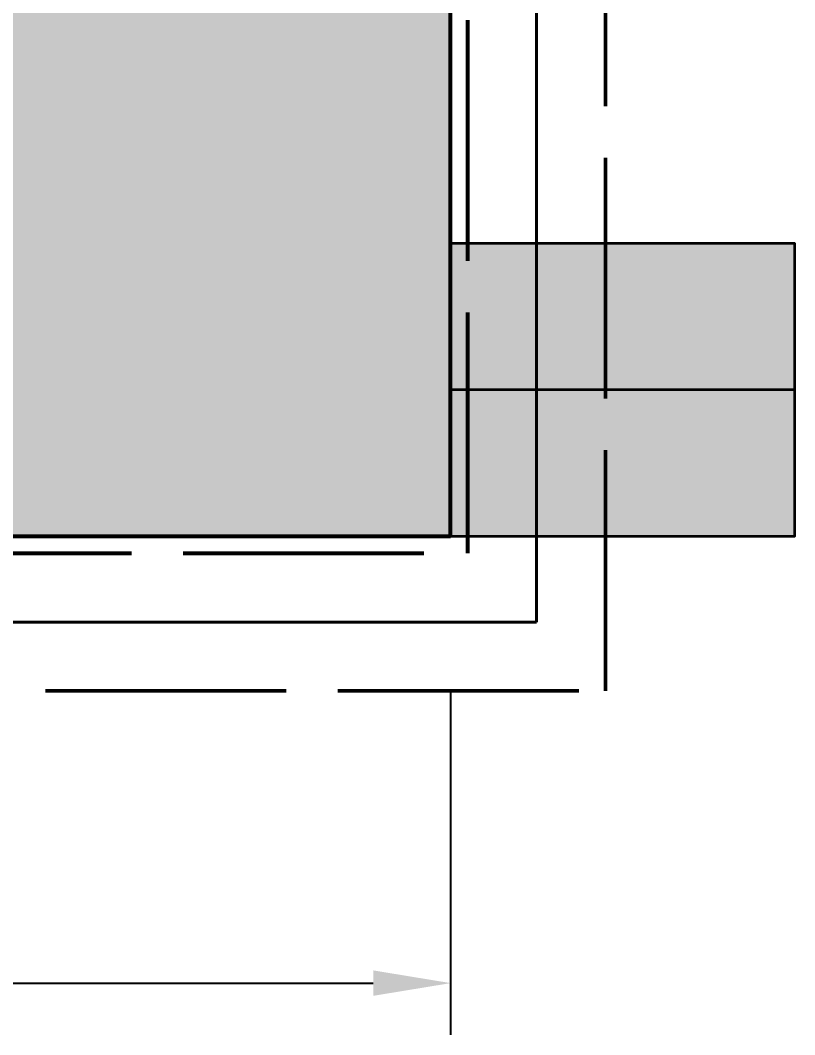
# Model space of a CAD drawing. Header units: millimetres. Extents: x -2152 to 15814, y -2134 to 3720.
# Drawn here: x 14509 to 15303, y -512 to 529 of the extents above; entities that cross this region are included whole.
import ezdxf

# ---------------------------------------------------------------- set-up
doc = ezdxf.new("R2010")
doc.units = ezdxf.units.MM
doc.linetypes.add('DASH_247_53', pattern=[299.861111, 246.944444, -52.916667])
for name, color, linetype in [('DIMENSIONS', 7, 'Continuous'), ('GEOFAB', 5, 'Continuous'), ('MODULE_ART', 7, 'Continuous'), ('PIPES', 7, 'Continuous'), ('TANK', 7, 'Continuous')]:
    doc.layers.add(name, color=color, linetype=linetype)
doc.styles.add('ARIAL', font='arial.ttf')
doc.dimstyles.get("Standard").update_dxf_attribs({"dimtxt": 2.5, "dimasz": 2.5, "dimexe": 1.25, "dimexo": 0.625, "dimtad": 1, "dimcen": 2.5, "dimazin": 3, "dimtfac": 1, "dimtmove": 0, "dimatfit": 3})

# ---------------------------------------------------------------- blocks, each defined once
blk = doc.blocks.new('atlancube_face')
at = {"true_color": 0x000000}
blk.add_solid([(-1.8, -1.8), (1151.8, -1.8), (-1.8, 781.8), (1151.8, 781.8)], dxfattribs=at)

msp = doc.modelspace()

# ---------------------------------------------------------------- linework, layer by layer
at = {"layer": 'GEOFAB', "color": 5, "linetype": 'DASH_247_53', "lineweight": 50}
for p, q in [((15108.8, -158.7), (15108.8, 2130.6)), ((-158.7, -158.7), (15108.8, -158.7))]:
    msp.add_line(p, q, dxfattribs=at)
at = {"layer": 'GEOFAB', "color": 6, "lineweight": 40}
for p, q in [((15038.2, -88.2), (15038.2, 2060)), ((-88.2, -88.2), (15038.2, -88.2))]:
    msp.add_line(p, q, dxfattribs=at)
at = {"layer": 'GEOFAB', "color": 5, "linetype": 'DASH_247_53', "lineweight": 53}
msp.add_lwpolyline([(-17.6, -17.6), (14967.6, -17.6), (14967.6, 1577.6), (-17.6, 1577.6)], close=True, dxfattribs=at)
at = {"layer": 'PIPES', "lineweight": 35}
for points in [[(14950, 0), (15302.8, 0), (15302.8, 300), (14950, 300)], [(14950, 0), (15302.8, 0), (15302.8, 150), (14950, 150)], [(14950, 0), (15302.8, 0), (15302.8, 150), (14950, 150)], [(14950, 0), (15302.8, 0), (15302.8, 150), (14950, 150)]]:
    msp.add_lwpolyline(points, close=True, dxfattribs=at)
at = {"layer": 'PIPES', "true_color": 0xbfbfbf}
for points in [[(14950, 0), (15302.8, 0), (14950, 300), (15302.8, 300)], [(14950, 0), (15302.8, 0), (14950, 150), (15302.8, 150)], [(14950, 0), (15302.8, 0), (14950, 150), (15302.8, 150)], [(14950, 0), (15302.8, 0), (14950, 150), (15302.8, 150)]]:
    msp.add_solid(points, dxfattribs=at)
at = {"layer": 'TANK', "lineweight": 53}
msp.add_lwpolyline([(0, 0), (14950, 0), (14950, 1560), (0, 1560)], close=True, dxfattribs=at)

# ---------------------------------------------------------------- block references
at = {"layer": 'MODULE_ART'}
msp.add_blockref('atlancube_face', (13800, 0), dxfattribs=at)

# ---------------------------------------------------------------- dimensions: what is measured, and where the dimension line sits
at = {"layer": 'DIMENSIONS'}
msp.add_linear_dim(base=(0, -458.6), p1=(0, -158.7), p2=(14950, -158.7), dimstyle='Standard', override={"dimtxt": 101.035556, "dimasz": 79.375, "dimexe": 52.916667, "dimexo": 0, "dimgap": 44.097222, "dimtad": 1, "dimtih": 0, "dimtoh": 0, "dimdec": 0, "dimtxsty": 'ARIAL', "dimclrd": 7, "dimclre": 7, "dimclrt": 7}, dxfattribs=at).render()

doc.saveas('drawing.dxf')
